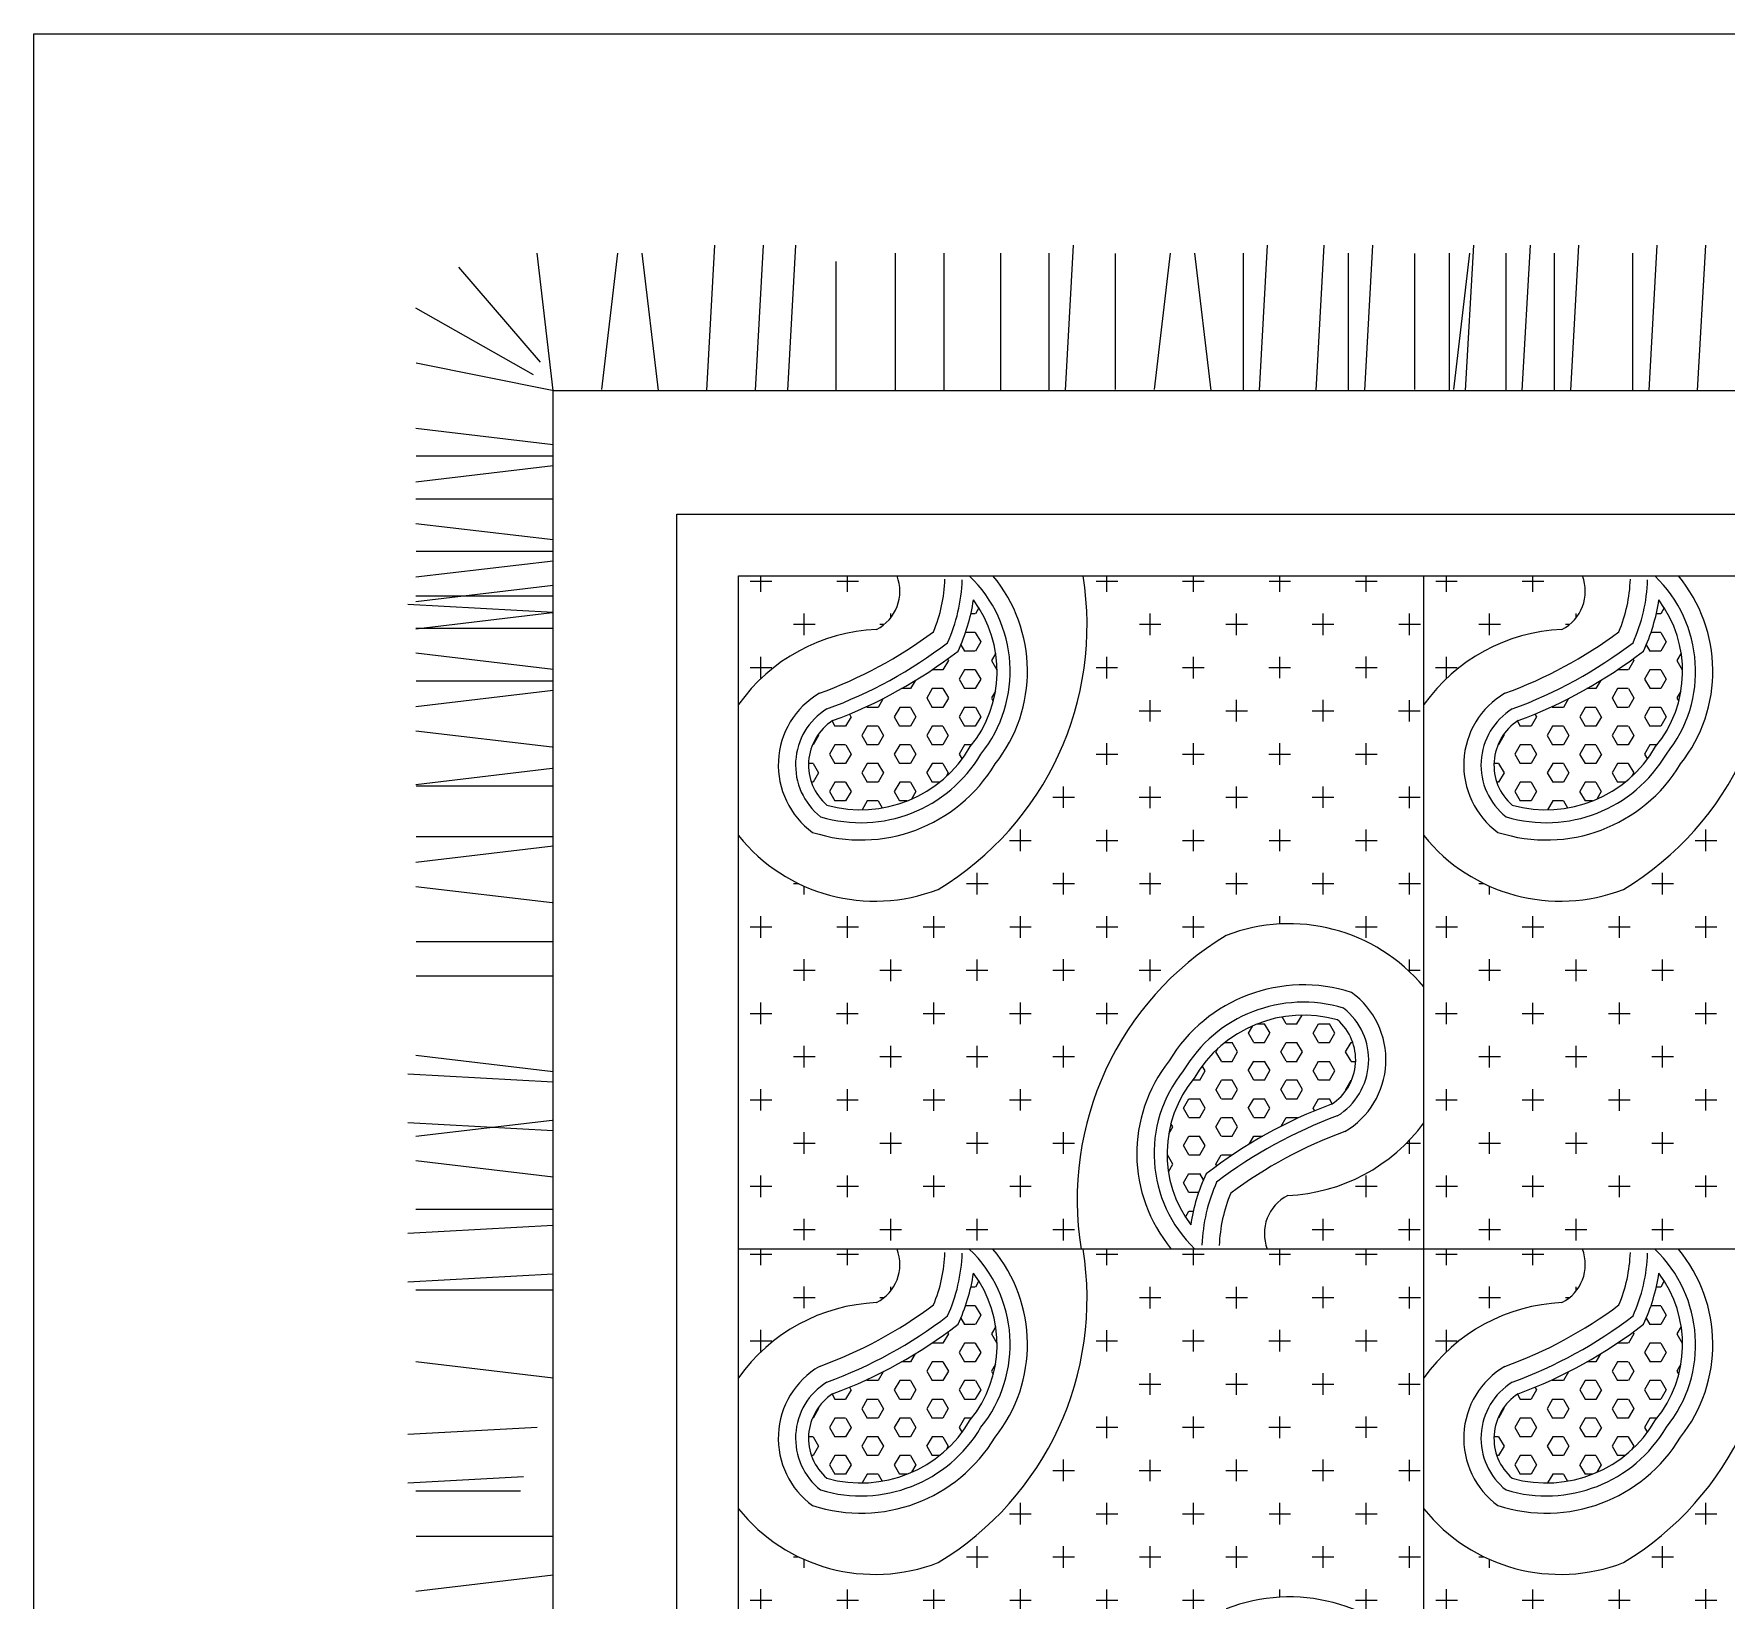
# Model space of a CAD drawing. Header units: inches. Extents: x 26.7 to 30.35, y 12.93 to 16.83.
# Drawn here: x 26.697 to 27.762, y 15.848 to 16.834 of the extents above; entities that cross this region are included whole.
import ezdxf

# ---------------------------------------------------------------- set-up
doc = ezdxf.new("R2010")
doc.units = ezdxf.units.IN
doc.header["$MEASUREMENT"] = 0
doc.layers.add('001_Dark_1 10', color=7, linetype='Continuous', lineweight=0)
doc.layers.add('002_Medium_1 10', color=251, linetype='Continuous', lineweight=0)
doc.layers.add('01', color=251, linetype='Continuous', plot=False)
doc.layers.add('02', color=251, linetype='Continuous', plot=False)
pattern_1 = [(0, (-37.87120268429543, 26.81565182171335), (0.02721599999564351, 0.02721599999997524), [0.01360799999782175, -0.04082399999346527]), (90, (-37.86439868464048, 26.80884782170915), (-0.0272159999956435, 0.02721599999997524), [0.01360799999998762, -0.04082399999996287])]
pattern_2 = [(0, (-37.43970522313292, 26.81565182171335), (0.02721599999564351, 0.02721599999997524), [0.01360799999782175, -0.04082399999346527]), (90, (-37.43290122347797, 26.80884782170915), (-0.0272159999956435, 0.02721599999997524), [0.01360799999998762, -0.04082399999996287])]
pattern_3 = [(0, (-37.43970522313292, 27.2394439713521), (0.02721599999564351, 0.02721599999997524), [0.01360799999782175, -0.04082399999346527]), (90, (-37.43290122347797, 27.23263997134791), (-0.0272159999956435, 0.02721599999997524), [0.01360799999998762, -0.04082399999996287])]
pattern_4 = [(0, (-37.87120268429543, 27.2394439713521), (0.02721599999564351, 0.02721599999997524), [0.01360799999782175, -0.04082399999346527]), (90, (-37.86439868464048, 27.23263997134791), (-0.0272159999956435, 0.02721599999997524), [0.01360799999998762, -0.04082399999996287])]

msp = doc.modelspace()

# ---------------------------------------------------------------- hatches: boundary and pattern name
at = {"layer": '002_Medium_1 10'}
h = msp.add_hatch(dxfattribs=at)
h.set_pattern_fill('CROSS', color=256, scale=5.443200000000001, style=0)
h.set_pattern_definition(pattern_4)
edge = h.paths.add_edge_path()
edge.add_ellipse((27.49848747783428, 16.07834564613449), major_axis=(0.01908255166761849, 0.01908255166761848), ratio=0.9999999999998167, start_angle=72.00881479404904, end_angle=156.0408936731822)
edge.add_line((27.47330003575509, 16.06865646123924), (27.57194239570847, 16.06865646123924))
edge.add_line((27.57194239617413, 16.06865646123924), (27.57194239617413, 16.14814162049015))
edge.add_ellipse((27.48139619425958, 16.21460740010525), major_axis=(-0.07942390844597465, 0.07942390844597465), ratio=0.9999999999996919, start_angle=137.4675267245904, end_angle=188.7193292572167, ccw=False)
edge = h.paths.add_edge_path()
edge.add_ellipse((27.21506868367171, 16.48275942604096), major_axis=(0.01908255166763347, 0.01908255166763347), ratio=0.9999999999987346, start_angle=252.0088147940673, end_angle=336.0408936732133)
edge.add_line((27.24025612575089, 16.492448610878), (27.1404449340803, 16.492448610878))
edge.add_line((27.1404449340803, 16.492448610878), (27.1404449340803, 16.41134107681728))
edge.add_ellipse((27.23215996724641, 16.3464976720702), major_axis=(0.07942390844597133, 0.07942390844597133), ratio=0.9999999999995035, start_angle=47.46752672461332, end_angle=99.7393242536146, ccw=False)
h = msp.add_hatch(dxfattribs=at)
h.set_pattern_fill('CROSS', color=256, scale=5.443200000000001, style=0)
h.set_pattern_definition(pattern_4)
edge = h.paths.add_edge_path()
edge.add_ellipse((27.22637587011879, 16.39776462052987), major_axis=(0.0778604222204237, 0.07786042222042361), ratio=0.999999999999357, start_angle=173.7026993738814, end_angle=246.1583139564672, ccw=False)
edge.add_line((27.1404449340803, 16.32891431210601), (27.1404449340803, 16.06865646123924))
edge.add_line((27.1404449340803, 16.06865646123924), (27.35619366466155, 16.06865646123924))
edge.add_ellipse((27.54769963462924, 16.09990215730659), major_axis=(0.1372057392090395, 0.1372057392090395), ratio=0.9999999999998628, start_angle=76.11254425538351, end_angle=144.2666029541189, ccw=False)
edge.add_ellipse((27.48718029138719, 16.16334045164558), major_axis=(0.07786042222044895, 0.07786042222044895), ratio=0.9999999999997826, start_angle=354.6653293284252, end_angle=426.15831395650605, ccw=False)
edge.add_line((27.57194239617413, 16.23362470597067), (27.57194239617413, 16.49244861093621))
edge.add_line((27.57194239617413, 16.492448610878), (27.3573624973101, 16.492448610878))
edge.add_ellipse((27.16585652780806, 16.46120291486886), major_axis=(0.137205739208996, 0.1372057392089959), ratio=0.9999999999997917, start_angle=256.1125442553568, end_angle=324.2666029541301, ccw=False)
h = msp.add_hatch(dxfattribs=at)
h.set_pattern_fill('CROSS', color=256, scale=5.443200000000001, style=0)
h.set_pattern_definition(pattern_3)
edge = h.paths.add_edge_path()
edge.add_ellipse((27.92998493992811, 16.07834564613449), major_axis=(0.01908255166765036, 0.01908255166765034), ratio=0.9999999999998128, start_angle=72.0088147940491, end_angle=156.0408936730989)
edge.add_line((27.9047974969176, 16.06865646123924), (28.00343985687097, 16.06865646123924))
edge.add_line((28.00343985733663, 16.06865646123924), (28.00343985733663, 16.14814162049015))
edge.add_ellipse((27.91289365542209, 16.21460740010525), major_axis=(0.07942390844596166, 0.07942390844596166), ratio=0.9999999999994562, start_angle=227.4675267246147, end_angle=278.7193292571765, ccw=False)
edge = h.paths.add_edge_path()
edge.add_ellipse((27.64656614576554, 16.48275942604096), major_axis=(0.01908255166766536, 0.01908255166766534), ratio=0.9999999999987306, start_angle=252.0088147940673, end_angle=336.04089367313)
edge.add_line((27.67175358784472, 16.492448610878), (27.57194239617413, 16.492448610878))
edge.add_line((27.57194239617413, 16.492448610878), (27.57194239617413, 16.41134107681728))
edge.add_ellipse((27.66365742934024, 16.3464976720702), major_axis=(-0.07942390844596536, 0.07942390844596535), ratio=0.9999999999990161, start_angle=-42.53247327537332, end_angle=9.739324253606014, ccw=False)
h = msp.add_hatch(dxfattribs=at)
h.set_pattern_fill('CROSS', color=256, scale=5.443200000000001, style=0)
h.set_pattern_definition(pattern_3)
edge = h.paths.add_edge_path()
edge.add_ellipse((27.6578733312813, 16.39776462052987), major_axis=(-0.07786042222038823, 0.07786042222038822), ratio=0.999999999999548, start_angle=83.70269937391271, end_angle=156.1583139565021, ccw=False)
edge.add_line((27.57194239617413, 16.32891431210601), (27.57194239617413, 16.06865646123924))
edge.add_line((27.57194239617413, 16.06865646123924), (27.78769112675538, 16.06865646123924))
edge.add_ellipse((27.97919709579175, 16.09990215730659), major_axis=(0.1372057392089879, 0.1372057392089879), ratio=0.9999999999999594, start_angle=76.11254425535037, end_angle=144.2666029541188, ccw=False)
edge.add_ellipse((27.91867775348102, 16.16334045164558), major_axis=(-0.07786042222040306, 0.07786042222040306), ratio=0.99999999999972, start_angle=264.66532932845314, end_angle=336.15831395650065, ccw=False)
edge.add_line((28.00343985733663, 16.23362470597067), (28.00343985733663, 16.49244861093621))
edge.add_line((28.00343985733663, 16.492448610878), (27.7888599584726, 16.492448610878))
edge.add_ellipse((27.59735398897057, 16.46120291486886), major_axis=(0.1372057392090449, 0.1372057392090449), ratio=0.9999999999998199, start_angle=256.112544255384, end_angle=324.2666029541257, ccw=False)
h = msp.add_hatch(dxfattribs=at)
h.set_pattern_fill('HEX', color=256, scale=2.7216, style=0)
h.set_pattern_definition([(180, (43.65996800241147, 13.53412585494379), (0, -0.01178487369762128), [0.006803999998910877, -0.01360799999782175]), (299.9999999960512, (43.65996800241147, 13.53412585494379), (0.01020600000090668, 0.005892436848810637), [0.006803999999723078, -0.01360799999944616]), (240.0000000039487, (43.65316400275653, 13.53412585494379), (0.01020600000090668, -0.005892436848810641), [0.006803999999723073, -0.01360799999944615])])
edge = h.paths.add_edge_path()
edge.add_ellipse((27.17613053013658, 16.49352706274522), major_axis=(-0.08019071883183615, 0.08019071883183614), ratio=0.9999999999979527, start_angle=199.7059495738981, end_angle=216.7534955249685, ccw=False)
edge.add_ellipse((27.09645640914416, 16.68049506532998), major_axis=(-0.2105037683196673, 0.2105037683196672), ratio=0.9999999999957273, start_angle=155.299719089184, end_angle=172.7385221895197, ccw=False)
edge.add_ellipse((27.21785494563257, 16.37333456332135), major_axis=(-0.0235545782499314, 0.02355457824993139), ratio=0.9999999999993224, start_angle=-12.05018606813875, end_angle=94.09900099430688)
edge.add_ellipse((27.21748047013854, 16.42479703358413), major_axis=(-0.0562728723718764, 0.05627287237187636), ratio=0.9999999999998997, start_angle=119.3738145378812, end_angle=194.9117373181785)
edge.add_ellipse((27.22843340755528, 16.43237266367805), major_axis=(-0.05294673496114436, 0.05294673496114435), ratio=0.9999999999996085, start_angle=185.6541088792351, end_angle=261.8329981668917)
h = msp.add_hatch(dxfattribs=at)
h.set_pattern_fill('HEX', color=256, scale=2.7216, style=0)
h.set_pattern_definition([(180, (44.09146546357398, 13.53412585494379), (0, -0.01178487369762128), [0.006803999998910877, -0.01360799999782175]), (299.9999999960512, (44.09146546357398, 13.53412585494379), (0.01020600000090668, 0.005892436848810637), [0.006803999999723078, -0.01360799999944616]), (240.0000000039487, (44.08466146391903, 13.53412585494379), (0.01020600000090668, -0.005892436848810641), [0.006803999999723073, -0.01360799999944615])])
edge = h.paths.add_edge_path()
edge.add_ellipse((27.60762799129909, 16.49352706274522), major_axis=(-0.08019071883150487, 0.08019071883150486), ratio=0.9999999999841219, start_angle=199.7059495741995, end_angle=216.753495525395, ccw=False)
edge.add_ellipse((27.52795387030666, 16.68049506532998), major_axis=(-0.2105037683196673, 0.2105037683196672), ratio=0.9999999999957273, start_angle=155.299719089184, end_angle=172.7385221895197, ccw=False)
edge.add_ellipse((27.64935240679508, 16.37333456332135), major_axis=(-0.02355457824987954, 0.02355457824987954), ratio=0.9999999999992301, start_angle=-12.05018606829736, end_angle=94.09900099444837)
edge.add_ellipse((27.64897793130105, 16.42479703358413), major_axis=(-0.05627287237187989, 0.05627287237187985), ratio=0.9999999999992825, start_angle=119.3738145379418, end_angle=194.9117373181873)
edge.add_ellipse((27.65993086871778, 16.43237266367805), major_axis=(-0.05294673496110135, 0.05294673496110135), ratio=0.99999999999914, start_angle=185.6541088791687, end_angle=261.8329981669289)
h = msp.add_hatch(dxfattribs=at)
h.set_pattern_fill('HEX', color=256, scale=2.7216, style=0)
h.set_pattern_definition([(0, (11.05358816002583, 19.02697921723166), (0, 0.01178487369762128), [0.006803999998910877, -0.01360799999782175]), (119.9999999960512, (11.05358816002583, 19.02697921723166), (-0.01020600000090668, -0.005892436848810637), [0.00680399999972302, -0.01360799999944604]), (60.00000000394876, (11.06039215968078, 19.02697921723166), (-0.01020600000090668, 0.005892436848810641), [0.006803999999723077, -0.01360799999944615])])
edge = h.paths.add_edge_path()
edge.add_ellipse((27.53742563230073, 16.06757800943024), major_axis=(-0.08019071883178507, 0.08019071883178505), ratio=0.999999999996208, start_angle=19.705949573929786, end_angle=36.753495525016376, ccw=False)
edge.add_ellipse((27.61709975329315, 15.88061000684547), major_axis=(-0.2105037683196812, 0.210503768319681), ratio=0.9999999999974657, start_angle=335.29971908922, end_angle=352.7385221895322, ccw=False)
edge.add_ellipse((27.49570121680474, 16.1877705088541), major_axis=(0.02355457824993044, 0.02355457824993043), ratio=0.9999999999993258, start_angle=257.9498139319026, end_angle=364.0990009943431)
edge.add_ellipse((27.49607569229876, 16.13630803859132), major_axis=(-0.0562728723718764, 0.05627287237187636), ratio=0.9999999999998997, start_angle=-60.62618546211879, end_angle=14.91173731817853)
edge.add_ellipse((27.48512275395071, 16.1287324084974), major_axis=(-0.05294673496114568, 0.05294673496114564), ratio=0.999999999999845, start_angle=5.654108879233772, end_angle=81.8329981669065)
h = msp.add_hatch(dxfattribs=at)
h.set_pattern_fill('CROSS', color=256, scale=5.443200000000001, style=0)
h.set_pattern_definition(pattern_1)
edge = h.paths.add_edge_path()
edge.add_ellipse((27.49848747783428, 15.65455349643753), major_axis=(0.01908255166762391, 0.01908255166762389), ratio=0.9999999999987329, start_angle=72.0088147940936, end_angle=156.0408936732132)
edge.add_line((27.47330003575509, 15.64486431160048), (27.57194239570847, 15.64486431160048))
edge.add_line((27.57194239617413, 15.64486431160048), (27.57194239617413, 15.72434947085139))
edge.add_ellipse((27.48139619425958, 15.79081525046649), major_axis=(-0.07942390844596804, 0.07942390844596797), ratio=0.9999999999994754, start_angle=137.4675267245842, end_angle=188.7193292572298, ccw=False)
edge = h.paths.add_edge_path()
edge.add_ellipse((27.21506868367171, 16.0589672764022), major_axis=(0.01908255166761849, 0.01908255166761848), ratio=0.9999999999998167, start_angle=252.008814794049, end_angle=336.0408936731822)
edge.add_line((27.24025612575089, 16.06865646123924), (27.1404449340803, 16.06865646123924))
edge.add_line((27.1404449340803, 16.06865646123924), (27.1404449340803, 15.98754892717852))
edge.add_ellipse((27.23215996724641, 15.92270552237323), major_axis=(0.07942390844601206, 0.07942390844601205), ratio=0.9999999999987875, start_angle=47.46752672463367, end_angle=99.73932425361909, ccw=False)
h = msp.add_hatch(dxfattribs=at)
h.set_pattern_fill('CROSS', color=256, scale=5.443200000000001, style=0)
h.set_pattern_definition(pattern_1)
edge = h.paths.add_edge_path()
edge.add_ellipse((27.22637587011879, 15.97397247089111), major_axis=(-0.07786042222037437, 0.07786042222037431), ratio=0.9999999999999212, start_angle=83.70269937392152, end_angle=156.15831395651, ccw=False)
edge.add_line((27.1404449340803, 15.90512216246725), (27.1404449340803, 15.64486431160048))
edge.add_line((27.1404449340803, 15.64486431160048), (27.35619366466155, 15.64486431160048))
edge.add_ellipse((27.54769963462924, 15.67611000760962), major_axis=(0.1372057392090595, 0.1372057392090595), ratio=0.9999999999996765, start_angle=76.11254425538601, end_angle=144.2666029541218, ccw=False)
edge.add_ellipse((27.48718029138719, 15.73954830194861), major_axis=(-0.07786042222044631, 0.07786042222044631), ratio=0.9999999999998426, start_angle=264.6653293284162, end_angle=336.1583139564981, ccw=False)
edge.add_line((27.57194239617413, 15.8098325562737), (27.57194239617413, 16.06865646123924))
edge.add_line((27.57194239617413, 16.06865646123924), (27.3573624973101, 16.06865646123924))
edge.add_ellipse((27.16585652780806, 16.03741076523011), major_axis=(0.1372057392089933, 0.1372057392089932), ratio=0.9999999999997107, start_angle=256.11254425536197, end_angle=324.2666029541279, ccw=False)
h = msp.add_hatch(dxfattribs=at)
h.set_pattern_fill('CROSS', color=256, scale=5.443200000000001, style=0)
h.set_pattern_definition(pattern_2)
edge = h.paths.add_edge_path()
edge.add_ellipse((27.92998493992811, 15.65455349643753), major_axis=(0.01908255166765577, 0.01908255166765577), ratio=0.9999999999987289, start_angle=72.00881479409367, end_angle=156.0408936731299)
edge.add_line((27.9047974969176, 15.64486431160048), (28.00343985687097, 15.64486431160048))
edge.add_line((28.00343985733663, 15.64486431160048), (28.00343985733663, 15.72434947085139))
edge.add_ellipse((27.91289365542209, 15.79081525046649), major_axis=(0.07942390844600415, 0.07942390844600405), ratio=0.999999999998721, start_angle=227.4675267246357, end_angle=278.7193292571814, ccw=False)
edge = h.paths.add_edge_path()
edge.add_ellipse((27.64656614576554, 16.0589672764022), major_axis=(0.01908255166765036, 0.01908255166765034), ratio=0.9999999999998128, start_angle=252.0088147940491, end_angle=336.0408936730989)
edge.add_line((27.67175358784472, 16.06865646123924), (27.57194239617413, 16.06865646123924))
edge.add_line((27.57194239617413, 16.06865646123924), (27.57194239617413, 15.98754892717852))
edge.add_ellipse((27.66365742934024, 15.92270552237323), major_axis=(-0.07942390844595927, 0.07942390844595926), ratio=0.999999999998808, start_angle=-42.53247327537929, end_angle=9.739324253619316, ccw=False)
h = msp.add_hatch(dxfattribs=at)
h.set_pattern_fill('CROSS', color=256, scale=5.443200000000001, style=0)
h.set_pattern_definition(pattern_2)
edge = h.paths.add_edge_path()
edge.add_ellipse((27.6578733312813, 15.97397247089111), major_axis=(-0.07786042222038214, 0.07786042222038213), ratio=0.9999999999995797, start_angle=83.70269937391248, end_angle=156.1583139565079, ccw=False)
edge.add_line((27.57194239617413, 15.90512216246725), (27.57194239617413, 15.64486431160048))
edge.add_line((27.57194239617413, 15.64486431160048), (27.78769112675538, 15.64486431160048))
edge.add_ellipse((27.97919709579175, 15.67611000760962), major_axis=(0.1372057392089932, 0.1372057392089932), ratio=0.9999999999999163, start_angle=76.112544255351, end_angle=144.2666029541255, ccw=False)
edge.add_ellipse((27.91867775348102, 15.73954830194861), major_axis=(-0.07786042222039533, 0.07786042222039531), ratio=0.999999999999687, start_angle=264.66532932844234, end_angle=336.1583139564999, ccw=False)
edge.add_line((28.00343985733663, 15.8098325562737), (28.00343985733663, 16.06865646123924))
edge.add_line((28.00343985733663, 16.06865646123924), (27.7888599584726, 16.06865646123924))
edge.add_ellipse((27.59735398897057, 16.03741076523011), major_axis=(0.1372057392090421, 0.1372057392090421), ratio=0.9999999999997388, start_angle=256.1125442553892, end_angle=324.26660295412347, ccw=False)
h = msp.add_hatch(dxfattribs=at)
h.set_pattern_fill('HEX', color=256, scale=2.7216, style=0)
h.set_pattern_definition([(180, (43.65996800241147, 13.11033370524683), (0, -0.01178487369762128), [0.006803999998910877, -0.01360799999782175]), (299.9999999960512, (43.65996800241147, 13.11033370524683), (0.01020600000090668, 0.005892436848810637), [0.006803999999723078, -0.01360799999944616]), (240.0000000039487, (43.65316400275653, 13.11033370524683), (0.01020600000090668, -0.005892436848810641), [0.006803999999723073, -0.01360799999944615])])
edge = h.paths.add_edge_path()
edge.add_ellipse((27.17613053013658, 16.06973491310646), major_axis=(-0.08019071883177238, 0.08019071883177228), ratio=0.999999999996421, start_angle=199.7059495739384, end_angle=216.7534955250242, ccw=False)
edge.add_ellipse((27.09645640914416, 16.25670291563301), major_axis=(-0.2105037683196812, 0.210503768319681), ratio=0.9999999999974657, start_angle=155.29971908922, end_angle=172.7385221895322, ccw=False)
edge.add_ellipse((27.21785494563257, 15.94954241368259), major_axis=(0.02355457824993044, 0.02355457824993043), ratio=0.9999999999993258, start_angle=77.94981393190258, end_angle=184.0990009943431)
edge.add_ellipse((27.21748047013854, 16.00100488394537), major_axis=(-0.05627287237188938, 0.05627287237188942), ratio=0.9999999999998931, start_angle=119.3738145378863, end_angle=194.9117373181616)
edge.add_ellipse((27.22843340755528, 16.00858051398109), major_axis=(-0.05294673496114568, 0.05294673496114564), ratio=0.999999999999845, start_angle=185.6541088792338, end_angle=261.8329981669065)
h = msp.add_hatch(dxfattribs=at)
h.set_pattern_fill('HEX', color=256, scale=2.7216, style=0)
h.set_pattern_definition([(180, (44.09146546357398, 13.11033370524683), (0, -0.01178487369762128), [0.006803999998910877, -0.01360799999782175]), (299.9999999960512, (44.09146546357398, 13.11033370524683), (0.01020600000090668, 0.005892436848810637), [0.006803999999723078, -0.01360799999944616]), (240.0000000039487, (44.08466146391903, 13.11033370524683), (0.01020600000090668, -0.005892436848810641), [0.006803999999723073, -0.01360799999944615])])
edge = h.paths.add_edge_path()
edge.add_ellipse((27.60762799129909, 16.06973491310646), major_axis=(-0.08019071883144113, 0.08019071883144106), ratio=0.9999999999825911, start_angle=199.7059495742398, end_angle=216.7534955254507, ccw=False)
edge.add_ellipse((27.52795387030666, 16.25670291563301), major_axis=(-0.2105037683196812, 0.210503768319681), ratio=0.9999999999974657, start_angle=155.29971908922, end_angle=172.7385221895322, ccw=False)
edge.add_ellipse((27.64935240679508, 15.94954241368259), major_axis=(-0.02355457824987997, 0.02355457824987996), ratio=0.9999999999992178, start_angle=-12.0501860682975, end_angle=94.09900099444832)
edge.add_ellipse((27.64897793130105, 16.00100488394537), major_axis=(-0.05627287237187989, 0.05627287237187985), ratio=0.9999999999992825, start_angle=119.3738145379418, end_angle=194.9117373181873)
edge.add_ellipse((27.65993086871778, 16.00858051398109), major_axis=(-0.05294673496110277, 0.05294673496110277), ratio=0.9999999999993778, start_angle=185.6541088791673, end_angle=261.8329981669436)

# ---------------------------------------------------------------- linework, layer by layer
at = {"layer": '001_Dark_1 10'}
for p, q in [((27.02380493440753, 16.60908861090002), (28.55157731910323, 16.60908861090002)), ((27.02380493440753, 15.10443216193971), (27.02380493440753, 16.60908861090002)), ((27.10156493418937, 16.53132861088534), (28.47381731839006, 16.53132861088534)), ((27.10156493418937, 15.18219216195439), (27.10156493418937, 16.53132861088534)), ((27.1404449340803, 16.492448610878), (28.43493731849914, 16.492448610878)), ((27.1404449340803, 15.22107216196173), (27.1404449340803, 16.492448610878))]:
    msp.add_line(p, q, dxfattribs=at)
at = {"layer": '002_Medium_1 10'}
for p, q in [((27.02380493440753, 16.60908861090002), (27.01361854997551, 16.69548037536015)), ((27.05436408770358, 16.60979509602339), (27.06454389141028, 16.69548037536015)), ((27.09000985295599, 16.60908861090002), (27.07982346852397, 16.69548037536015)), ((27.12056242552673, 16.60908861090002), (27.12565561727708, 16.70056172732302)), ((27.15111499809747, 16.60908861090002), (27.15620819077914, 16.70056172732302)), ((27.17148776696151, 16.60908861090002), (27.17658095871186, 16.70056172732302)), ((27.23932760273194, 16.60908861090002), (27.23932760273194, 16.69548037536015)), ((27.269880176234, 16.60908861090002), (27.269880176234, 16.69548037536015)), ((27.30552594055509, 16.60908861090002), (27.30552594055509, 16.69548037536015)), ((27.33607851405715, 16.60908861090002), (27.33607851405715, 16.69548037536015)), ((27.34626489848917, 16.60908861090002), (27.35135809023952, 16.70056172732302)), ((27.37772779603576, 16.60979509602339), (27.37772779603576, 16.69533109599297)), ((27.40229001239961, 16.60979509602339), (27.41246981610631, 16.69548037536015)), ((27.43793577765202, 16.60908861090002), (27.42774939322, 16.69548037536015)), ((27.45830196579074, 16.60908861090002), (27.45830196579074, 16.69548037536015)), ((27.46848835022276, 16.60908861090002), (27.47358154197311, 16.70056172732302)), ((27.50413411547517, 16.60908861090002), (27.50922730722552, 16.70056172732302)), ((27.52450030361389, 16.60908861090002), (27.52450030361389, 16.69548037536015)), ((27.53468668804591, 16.60908861090002), (27.53977987979626, 16.70056172732302)), ((27.5661495855925, 16.60979509602339), (27.5661495855925, 16.69533109599297)), ((27.58805230137979, 16.60908861090002), (27.58805230137979, 16.69548037536015)), ((27.59071180195635, 16.60979509602339), (27.60089160566305, 16.69548037536015)), ((27.59823868581181, 16.60908861090002), (27.60333187849348, 16.70056172732302)), ((27.6236980666322, 16.60908861090002), (27.6236980666322, 16.69548037536015)), ((27.63388445106422, 16.60908861090002), (27.63897764374589, 16.70056172732302)), ((27.65425063920295, 16.60908861090002), (27.65425063920295, 16.69548037536015)), ((27.66443702363496, 16.60908861090002), (27.66953021631663, 16.70056172732302)), ((27.70351717592304, 16.60908861090002), (27.70351717592304, 16.69548037536015)), ((27.71370356035506, 16.60908861090002), (27.71879675303673, 16.70056172732302)), ((27.7442561329258, 16.60908861090002), (27.74934932560747, 16.70056172732302)), ((27.01578621537512, 16.62703460139028), (26.96445248433476, 16.68678913060148)), ((27.20204033953225, 16.60908861090002), (27.20204033953225, 16.69039902339728)), ((27.01132239745086, 16.61900790459049), (26.93741316971456, 16.66096371620233)), ((27.02309844893491, 16.60908861090002), (26.9375624495474, 16.6262216963064)), ((27.02380493440753, 16.5749945968696), (26.93741316971456, 16.58518098124341)), ((27.02309844893491, 16.56766820452913), (26.9375624495474, 16.56766820452913)), ((27.02380493440753, 16.56167126718947), (26.93741316971456, 16.55148488281566)), ((27.02380493440753, 16.54073199337154), (26.93741316971456, 16.54073199337154)), ((27.02380493440753, 16.51501308769957), (26.93741316971456, 16.52519947213159)), ((27.02309844893491, 16.5076866953591), (26.9375624495474, 16.5076866953591)), ((27.02380493440753, 16.50168975807765), (26.93741316971456, 16.49150337364563)), ((27.57194239617413, 15.22107216196173), (27.57194239617413, 16.492448610878)), ((27.02380493440753, 16.48635660261652), (26.93741316971456, 16.47617021824271)), ((27.02380493440753, 16.46938030414321), (26.93233181786811, 16.47447349635922)), ((27.02380493440753, 16.47956668857523), (26.93741316971456, 16.47956668857523)), ((27.02309844893491, 16.46912077917523), (26.93741316971456, 16.45894097511928)), ((27.02380493440753, 16.4591939197694), (26.93741316971456, 16.4591939197694)), ((27.02380493440753, 16.43347501415565), (26.93741316971456, 16.44366139852946)), ((27.02380493440753, 16.42015168447551), (26.93741316971456, 16.4099653001017)), ((27.02309844893491, 16.42614862181517), (26.9375624495474, 16.42614862181517)), ((27.02309844893491, 16.38450591945593), (26.93741316971456, 16.39468572351188)), ((27.02309844893491, 16.37113791231104), (26.93741316971456, 16.36095810825509)), ((27.02309844893491, 16.35994370367416), (26.9375624495474, 16.35994370367416)), ((27.02380493440753, 16.32216881761133), (26.93741316971456, 16.31198243323752)), ((27.02309844893491, 16.32816575495099), (26.9375624495474, 16.32816575495099)), ((27.02309844893491, 16.28652305264995), (26.93741316971456, 16.2967028566477)), ((27.02309844893491, 16.26196083675177), (26.9375624495474, 16.26196083675177)), ((27.02309844893491, 16.24041638416975), (26.9375624495474, 16.24041638416975)), ((27.02380493440753, 16.18020840331019), (26.93741316971456, 16.19039478774221)), ((27.02380493440753, 16.17363587689624), (26.93233181786811, 16.17872906905404)), ((27.02380493440753, 16.14308330409267), (26.93233181786811, 16.14817649625047)), ((27.02309844893491, 16.14964925018876), (26.93741316971456, 16.13946944613281)), ((27.02380493440753, 16.11400348522739), (26.93741316971456, 16.12418986954299)), ((27.02380493440753, 16.09363729673942), (26.93741316971456, 16.09363729673942)), ((27.02380493440753, 16.08345091242381), (26.93233181786811, 16.0783577202078)), ((28.43493731849914, 16.06865646123924), (27.1404449340803, 16.06865646123924)), ((27.02380493440753, 16.05289833962024), (26.93233181786811, 16.04780514740423)), ((27.02380493440753, 16.04271195518822), (26.93741316971456, 16.04271195518822)), ((27.02380493440753, 15.98747585601677), (26.93741316971456, 15.99766224039058)), ((27.01371126127517, 15.9563612709012), (26.93233181786811, 15.95183009099719)), ((27.00505965919321, 15.9253269798196), (26.93233181786811, 15.92127751819362)), ((27.00323779386556, 15.91618432603582), (26.93741316971456, 15.91618432603582)), ((27.02380493440753, 15.88778989347202), (26.9375624495474, 15.88778989347202)), ((27.02380493440753, 15.86331161127464), (26.93741316971456, 15.85304787357609))]:
    msp.add_line(p, q, dxfattribs=at)
for centre, major_axis, ratio, start_param, end_param in [((27.21506868367171, 16.48275942604096), (0.0190825516676239, 0.0190825516676239), 0.9999999999987327, 4.398383562205529, 5.865020015941753), ((27.16585652780806, 16.46120291486886), (0.137205739208996, 0.137205739208996), 0.9999999999997916, 4.470007152915665, 5.659519875806741), ((27.22843340755528, 16.43237266367805), (-0.05872012040772882, 0.05872012040772882), 0.9999999999997463, 3.248245089906217, 4.735753695560053), ((27.22843340755528, 16.43237266367805), (0.06641796766980432, 0.06641796766980432), 0.999999999999542, 4.827532936644236, 6.191748834650233), ((27.64656614576554, 16.48275942604096), (0.01908255166765578, 0.01908255166765578), 0.9999999999987289, 4.39838356220553, 5.865020015940299), ((27.59735398897057, 16.46120291486886), (0.1372057392090449, 0.1372057392090449), 0.9999999999998196, 4.47000715291614, 5.659519875806664), ((27.65993086871778, 16.43237266367805), (-0.05872012040767347, 0.05872012040767347), 0.9999999999997635, 3.24824508990539, 4.735753695561004), ((27.65993086871778, 16.43237266367805), (-0.06641796766977828, 0.06641796766977828), 0.9999999999991978, 3.256736609849256, 4.620952507855971), ((27.17613053013658, 16.49352706274522), (0.06671948612382884, 0.06671948612382884), 0.9999999999932138, 5.103501277746969, 5.463531226050672), ((27.17613053013658, 16.49352706274522), (-0.0744173333850846, 0.0744173333850846), 0.9999999999957507, 3.503938920463419, 3.8927348992613), ((27.60762799129909, 16.49352706274522), (-0.0667194861231241, 0.0667194861231241), 0.9999999999963102, 3.532704950955765, 3.892734899260962), ((27.60762799129909, 16.49352706274522), (-0.0744173333850846, 0.0744173333850846), 0.9999999999957507, 3.503938920463419, 3.8927348992613), ((27.17613053013658, 16.49352706274522), (-0.08019071883183611, 0.08019071883183611), 0.9999999999979525, 3.485526355886289, 3.783062162117494), ((27.22843340755528, 16.43237266367805), (-0.05294673496114436, 0.05294673496114436), 0.9999999999996082, 3.240275469798692, 4.569847908380537), ((27.60762799129909, 16.49352706274522), (-0.08019071883150486, 0.08019071883150486), 0.9999999999841219, 3.485526355891549, 3.783062162124939), ((27.65993086871778, 16.43237266367805), (-0.05294673496110134, 0.05294673496110137), 0.99999999999914, 3.240275469797532, 4.569847908381186), ((27.23215996724641, 16.3464976720702), (-0.07942390844594795, 0.07942390844594796), 0.9999999999997801, -0.7423316976723515, 0.1699832751448349), ((27.09645640914416, 16.68049506532998), (-0.1970325356109764, 0.1970325356109764), 0.9999999999955487, 2.703897086758137, 2.997912602270847), ((27.09645640914416, 16.68049506532998), (-0.2047303828729907, 0.2047303828729907), 0.999999999995987, 2.707560106503442, 3.008004435875906), ((27.66365742934024, 16.3464976720702), (-0.07942390844594795, 0.07942390844594796), 0.9999999999997801, -0.7423316976723515, 0.1699832751448349), ((27.52795387030666, 16.68049506532998), (-0.1970325356109616, 0.1970325356109616), 0.9999999999953323, 2.703897086758588, 2.997912602271423), ((27.52795387030666, 16.68049506532998), (-0.2047303828730593, 0.2047303828730593), 0.9999999999959345, 2.707560106503259, 3.008004435875613), ((27.09645640914416, 16.68049506532998), (-0.2105037683196673, 0.2105037683196673), 0.9999999999957291, 2.71049142552855, 3.014855957236403), ((27.52795387030666, 16.68049506532998), (-0.2105037683196673, 0.2105037683196673), 0.9999999999957291, 2.71049142552855, 3.014855957236403), ((27.21785494563257, 16.37333456332135), (-0.03702581095857395, 0.03702581095857395), 0.9999999999999437, -0.2557950448997341, 1.728210477986144), ((27.64935240679508, 16.37333456332135), (-0.03702581095855025, 0.03702581095855025), 0.999999999999598, -0.2557950449016178, 1.728210477987777), ((27.21785494563257, 16.37333456332135), (0.02932796369649801, 0.02932796369649801), 0.9999999999996306, 1.337327487224165, 3.258454793821056), ((27.64935240679508, 16.37333456332135), (-0.02932796369647953, 0.02932796369647953), 0.9999999999987016, -0.2334688395736926, 1.687658467027623), ((27.21785494563257, 16.37333456332135), (-0.02355457824993139, 0.02355457824993139), 0.999999999999322, -0.210315422366971, 1.642337390188073), ((27.64935240679508, 16.37333456332135), (-0.02355457824987954, 0.02355457824987954), 0.99999999999923, -0.2103154223697392, 1.642337390190542), ((27.21748047013854, 16.42479703358413), (0.06204625781847439, 0.06204625781847439), 0.9999999999994361, 3.634104698216059, 4.96512745437141), ((27.21748047013854, 16.42479703358413), (-0.05627287237187635, 0.05627287237187635), 0.9999999999998997, 2.0834661043511, 3.401851566984518), ((27.64897793130105, 16.42479703358413), (-0.06204625781846659, 0.06204625781846659), 0.9999999999994534, 2.063308371421981, 3.394331127576514), ((27.64897793130105, 16.42479703358413), (-0.05627287237187988, 0.05627287237187988), 0.9999999999992826, 2.083466104352157, 3.401851566984671), ((27.21748047013854, 16.42479703358413), (0.06974410508051034, 0.06974410508051034), 0.9999999999999557, 3.61379180435511, 4.95706606282599), ((27.64897793130105, 16.42479703358413), (-0.0697441050805384, 0.0697441050805384), 0.9999999999995637, 2.042995477560988, 3.386269736032013), ((27.22637587011879, 16.39776462052987), (0.07786042222042369, 0.07786042222042365), 0.9999999999993568, 3.031684023676124, 4.296273059698262), ((27.6578733312813, 16.39776462052987), (-0.07786042222038819, 0.07786042222038819), 0.9999999999995481, 1.460887696881773, 2.725476732903975), ((27.48718029138719, 16.16334045164558), (0.07786042222044899, 0.07786042222044899), 0.9999999999997823, 6.190077739451028, 7.437865713288733), ((27.54769963462924, 16.09990215730659), (0.1372057392090394, 0.1372057392090394), 0.9999999999998632, 1.328414499326337, 2.517927222216752), ((27.49607569229876, 16.13630803859132), (0.06974410508051648, 0.06974410508051648), 0.9999999999999688, 0.472199150765398, 1.8154734092362), ((27.49607569229876, 16.13630803859132), (0.06204625781844706, 0.06204625781844706), 0.999999999999926, 0.4925120446259726, 1.823534800781735), ((27.49570121680474, 16.1877705088541), (0.03702581095858879, 0.03702581095858879), 0.9999999999991074, 4.456593935485451, 6.440599458371287), ((27.49607569229876, 16.13630803859132), (-0.05627287237187635, 0.05627287237187635), 0.9999999999998997, -1.058126549238693, 0.2602589133947246), ((27.49570121680474, 16.1877705088541), (-0.02932796369649058, 0.02932796369649058), 0.999999999999772, 2.908123814018927, 4.829251120615476), ((27.49570121680474, 16.1877705088541), (0.02355457824993043, 0.02355457824993043), 0.9999999999993258, 4.50207355801844, 6.354726370573395), ((27.48512275395071, 16.1287324084974), (0.0664179676697477, 0.0664179676697477), 0.9999999999993505, 1.685940283053927, 3.050156181061165), ((27.48512275395071, 16.1287324084974), (-0.05872012040774093, 0.05872012040774093), 0.9999999999993031, 0.1066524363162151, 1.594161041970022), ((27.48512275395071, 16.1287324084974), (-0.05294673496114566, 0.05294673496114566), 0.9999999999998456, 0.09868281620887576, 1.428255254791003), ((27.61709975329315, 15.88061000684547), (-0.2105037683196809, 0.2105037683196809), 0.999999999997467, -0.4311012280606148, -0.1267366963531724), ((27.61709975329315, 15.88061000684547), (0.2047303828738258, 0.2047303828738258), 0.9999999999968073, 1.136763779710778, 1.437208109081674), ((27.61709975329315, 15.88061000684547), (-0.1970325356110784, 0.1970325356110784), 0.9999999999986363, -0.4376955668301028, -0.1436800513181948), ((27.48139619425958, 16.21460740010525), (0.07942390844597806, 0.07942390844597806), 0.9999999999996664, 3.970057282713585, 4.864569984488888), ((27.53742563230073, 16.06757800943024), (-0.08019071883178501, 0.08019071883178502), 0.9999999999962078, 0.343933702297049, 0.6414695085285378), ((27.53742563230073, 16.06757800943024), (0.07441733338545664, 0.07441733338545664), 0.9999999999997073, 1.933142593667916, 2.321938572464656), ((27.53742563230073, 16.06757800943024), (0.06671948612377276, 0.06671948612377276), 0.9999999999932039, 1.961908624156728, 2.321938572460835), ((27.49848747783428, 16.07834564613449), (0.0190825516676185, 0.0190825516676185), 0.9999999999998168, 1.256790908614958, 2.723427362351418), ((27.21506868367171, 16.0589672764022), (0.0190825516676185, 0.0190825516676185), 0.9999999999998168, 4.398383562204751, 5.865020015941211), ((27.17613053013658, 16.06973491310646), (0.06671948612377276, 0.06671948612377276), 0.9999999999932039, 5.103501277746521, 5.463531226050628), ((27.16585652780806, 16.03741076523011), (0.1372057392089932, 0.1372057392089932), 0.9999999999997103, 4.470007152915756, 5.659519875806703), ((27.17613053013658, 16.06973491310646), (-0.07441733338512528, 0.07441733338512528), 0.9999999999962029, 3.503938920463033, 3.892734899260816), ((27.22843340755528, 16.00858051398109), (-0.05872012040772744, 0.05872012040772744), 0.9999999999995377, 3.248245089906239, 4.735753695559821), ((27.22843340755528, 16.00858051398109), (0.06641796766980304, 0.06641796766980304), 0.9999999999993529, 4.827532936644442, 6.191748834650216), ((27.64656614576554, 16.0589672764022), (0.01908255166765037, 0.01908255166765037), 0.9999999999998128, 4.398383562204753, 5.865020015939757), ((27.60762799129909, 16.06973491310646), (-0.0667194861231241, 0.0667194861231241), 0.9999999999963102, 3.532704950955765, 3.892734899260962), ((27.59735398897057, 16.03741076523011), (0.1372057392090422, 0.1372057392090422), 0.9999999999997382, 4.470007152916232, 5.659519875806626), ((27.60762799129909, 16.06973491310646), (-0.07441733338512528, 0.07441733338512528), 0.9999999999962029, 3.503938920463033, 3.892734899260816), ((27.65993086871778, 16.00858051398109), (-0.05872012040765996, 0.05872012040765996), 0.9999999999999978, 3.248245089905621, 4.73575369556101), ((27.65993086871778, 16.00858051398109), (-0.06641796766976445, 0.06641796766976445), 0.9999999999993876, 3.256736609849461, 4.620952507855954), ((27.17613053013658, 16.06973491310646), (-0.08019071883177233, 0.08019071883177233), 0.9999999999964205, 3.485526355886992, 3.783062162118466), ((27.22843340755528, 16.00858051398109), (-0.05294673496114566, 0.05294673496114566), 0.9999999999998456, 3.240275469798669, 4.569847908380796), ((27.60762799129909, 16.06973491310646), (-0.08019071883144106, 0.08019071883144106), 0.9999999999825903, 3.485526355892253, 3.783062162125911), ((27.65993086871778, 16.00858051398109), (-0.05294673496110274, 0.05294673496110274), 0.999999999999378, 3.240275469797508, 4.569847908381443), ((27.23215996724641, 15.92270552237323), (0.07942390844597132, 0.07942390844597132), 0.9999999999995038, 0.828464629122902, 1.740779601939811), ((27.66365742934024, 15.92270552237323), (0.07942390844597132, 0.07942390844597132), 0.9999999999995038, 0.828464629122902, 1.740779601939811), ((27.09645640914416, 16.25670291563301), (-0.1970325356110245, 0.1970325356110245), 0.9999999999989059, 2.703897086759426, 2.997912602271322), ((27.09645640914416, 16.25670291563301), (-0.2047303828730469, 0.2047303828730469), 0.9999999999990914, 2.707560106504593, 3.008004435876257), ((27.52795387030666, 16.25670291563301), (-0.1970325356110235, 0.1970325356110235), 0.9999999999986812, 2.703897086759841, 2.997912602271839), ((27.52795387030666, 16.25670291563301), (-0.2047303828731017, 0.2047303828731017), 0.9999999999990477, 2.707560106504447, 3.008004435876023), ((27.09645640914416, 16.25670291563301), (-0.2105037683196809, 0.2105037683196809), 0.999999999997467, 2.710491425529178, 3.01485595723662), ((27.52795387030666, 16.25670291563301), (-0.2105037683196809, 0.2105037683196809), 0.999999999997467, 2.710491425529178, 3.01485595723662), ((27.21785494563257, 15.94954241368259), (0.03702581095858879, 0.03702581095858879), 0.9999999999991074, 1.315001281895658, 3.299006804781494), ((27.64935240679508, 15.94954241368259), (-0.03702581095855059, 0.03702581095855061), 0.9999999999995942, -0.2557950449016186, 1.728210477987776), ((27.21785494563257, 15.94954241368259), (-0.02932796369649019, 0.02932796369649019), 0.9999999999997783, -0.2334688395708648, 1.687658467025683), ((27.64935240679508, 15.94954241368259), (-0.02932796369646544, 0.02932796369646544), 0.9999999999992452, -0.2334688395732252, 1.687658467027686), ((27.21785494563257, 15.94954241368259), (0.02355457824993043, 0.02355457824993043), 0.9999999999993258, 1.360480904428647, 3.213133716983602), ((27.64935240679508, 15.94954241368259), (-0.02355457824987995, 0.02355457824987997), 0.9999999999992181, -0.2103154223697417, 1.642337390190542), ((27.21748047013854, 16.00100488394537), (-0.0562728723718894, 0.05627287237188944), 0.9999999999998931, 2.08346610435119, 3.401851566984223), ((27.64897793130105, 16.00100488394537), (-0.05627287237187988, 0.05627287237187988), 0.9999999999992826, 2.083466104352157, 3.401851566984671), ((27.21748047013854, 16.00100488394537), (0.06974410508051648, 0.06974410508051648), 0.9999999999999688, 3.61379180435519, 4.957066062825993), ((27.21748047013854, 16.00100488394537), (0.06204625781844, 0.06204625781844), 0.999999999999947, 3.634104698215757, 4.9651274543718), ((27.64897793130105, 16.00100488394537), (-0.0697441050805454, 0.0697441050805454), 0.9999999999995511, 2.042995477561067, 3.386269736032016), ((27.64897793130105, 16.00100488394537), (-0.06204625781845351, 0.06204625781845351), 0.9999999999994575, 2.063308371421893, 3.394331127576781), ((27.22637587011879, 15.97397247089111), (-0.07786042222037427, 0.07786042222037427), 0.999999999999921, 1.460887696881926, 2.725476732904113), ((27.6578733312813, 15.97397247089111), (-0.07786042222038207, 0.07786042222038207), 0.9999999999995798, 1.460887696881769, 2.725476732904076), ((27.48718029138719, 15.73954830194861), (-0.07786042222044631, 0.07786042222044631), 0.9999999999998422, 4.619281412655976, 5.867069386493698)]:
    msp.add_ellipse(centre, major_axis=major_axis, ratio=ratio, start_param=start_param, end_param=end_param, dxfattribs=at)
at = {"layer": '01'}
msp.add_lwpolyline([(26.69685874541368, 16.83360601199485), (30.35451549993716, 16.83360601199485), (30.35451549993716, 13.48123399446678), (26.69685874544642, 13.48123399446678), (26.69685874541368, 16.83360601199485)], dxfattribs=at)
at = {"layer": '02'}
msp.add_lwpolyline([(26.69685874541321, 16.83360601199575), (30.35451549993716, 16.83360601199575), (30.35451549993716, 13.48123399446678), (26.69685874544642, 13.48123399446678), (26.69685874541321, 16.83360601199575)], dxfattribs=at)

doc.saveas('drawing.dxf')
